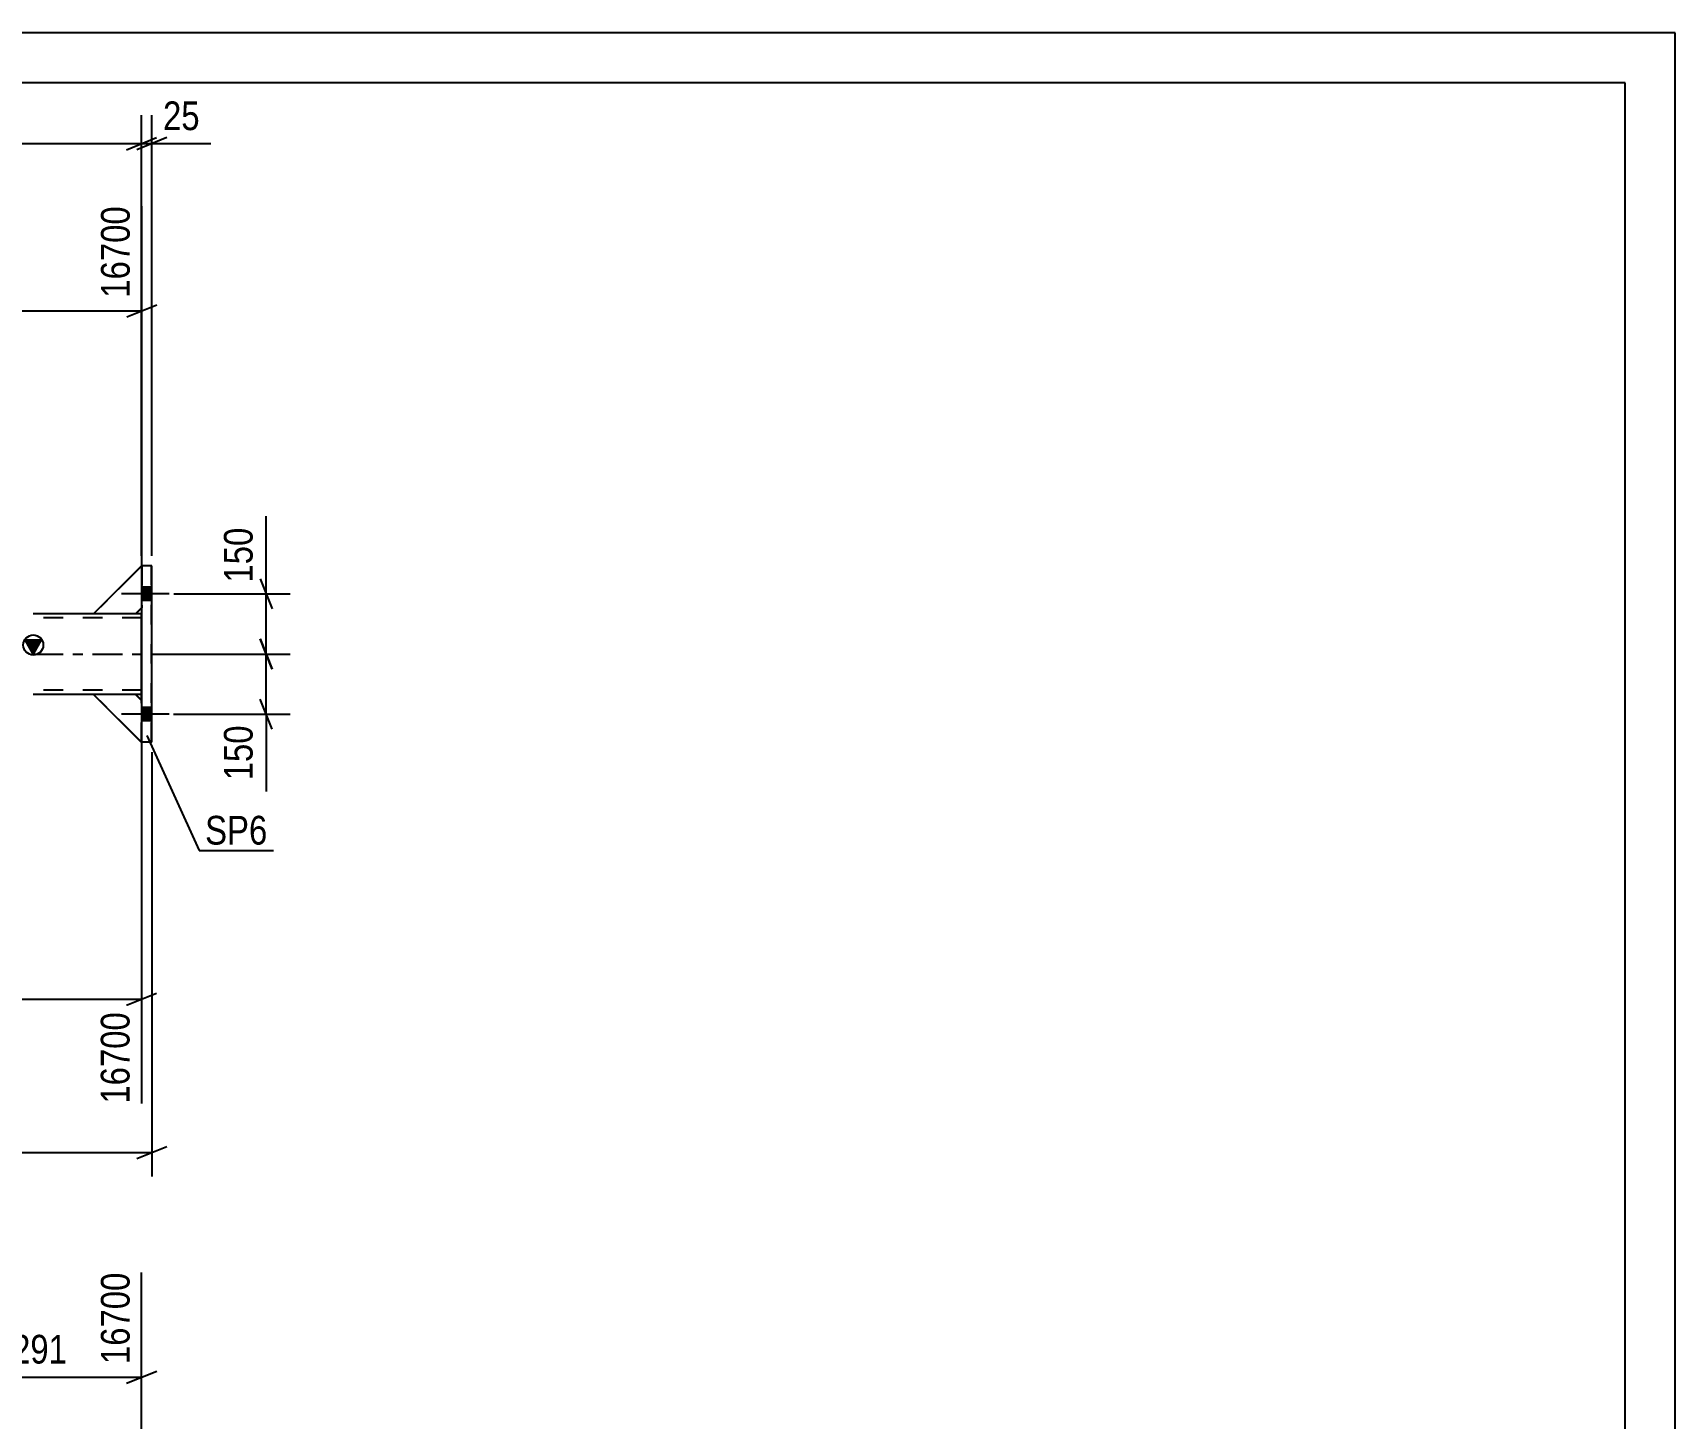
# Model space of a CAD drawing. Header units: millimetres. Extents: x -89 to 752, y -432 to 162.
# Drawn here: x 587.7 to 751.5, y 23.5 to 161.7 of the extents above; entities that cross this region are included whole.
import ezdxf

# ---------------------------------------------------------------- set-up
doc = ezdxf.new("R2010")
doc.units = ezdxf.units.MM
doc.linetypes.add('DXK_LINE_DOT2', pattern=[3.9198, 1.9599, -1.9599])
doc.linetypes.add('DXK_LINE_DOT3', pattern=[5.9187, 2.979, -0.9799, 0.9799, -0.9799])
doc.styles.add('Arial Narrow', font='ARIALN.TTF', dxfattribs={"height": 0.2})

# ---------------------------------------------------------------- blocks, each defined once
blk = doc.blocks.new('Unknown-761544115-1163')
at = {"color": 5, "linetype": 'Continuous'}
for p, q in [((751.51, 161.74), (-89.49, 161.74)), ((751.51, -432.26), (751.51, 161.74)), ((746.51, 156.74), (-84.49, 156.74)), ((746.51, -427.26), (746.51, 156.74))]:
    blk.add_line(p, q, dxfattribs=at)
blk = doc.blocks.new('Part-761544115-5239 - 5118')
at = {"linetype": 'Continuous'}
blk.add_hatch(color=2, dxfattribs=at).paths.add_polyline_path([(587.73, 99.76), (586.93, 101.16), (588.53, 101.16)])
at = {"color": 2, "linetype": 'Continuous'}
for p, q in [((593.75, 103.76), (587.73, 103.76)), ((598.54, 103.76), (597.95, 103.76)), ((598.54, 103.76), (598.54, 103.7)), ((598.54, 103.7), (598.54, 103.53)), ((598.54, 96.56), (598.54, 102.96)), ((587.73, 99.76), (586.93, 101.16)), ((586.93, 101.16), (588.53, 101.16)), ((588.53, 101.16), (587.73, 99.76)), ((587.73, 95.76), (598.54, 95.76)), ((598.54, 96), (598.54, 95.83)), ((598.54, 95.83), (598.54, 95.76))]:
    blk.add_line(p, q, dxfattribs=at)
at = {"color": 7, "linetype": 'DXK_LINE_DOT2'}
for p, q in [((598.54, 103.36), (587.73, 103.36)), ((597.95, 103.76), (593.75, 103.76)), ((598.53, 103.7), (598.53, 103.76)), ((598.53, 103.53), (598.53, 103.7)), ((598.53, 103.27), (598.53, 103.53)), ((598.53, 103.33), (598.53, 103.36)), ((598.53, 103.27), (598.53, 103.33)), ((598.53, 103.25), (598.53, 103.27)), ((598.53, 102.96), (598.53, 103.27)), ((598.53, 103.25), (598.53, 103.12)), ((598.54, 103.53), (598.54, 103.27)), ((598.54, 103.33), (598.54, 103.36)), ((598.54, 103.27), (598.54, 103.33)), ((598.54, 103.25), (598.54, 103.27)), ((598.54, 103.27), (598.54, 102.96)), ((598.54, 103.12), (598.54, 103.25)), ((598.53, 103.12), (598.53, 102.96)), ((598.53, 96.56), (598.53, 102.96)), ((598.53, 96.56), (598.53, 102.96)), ((598.54, 102.96), (598.54, 103.12)), ((598.54, 96.56), (598.54, 102.96)), ((598.54, 96.16), (587.73, 96.16)), ((598.53, 96.56), (598.53, 96.41)), ((598.53, 96.26), (598.53, 96.56)), ((598.53, 96.41), (598.53, 96.28)), ((598.53, 96.28), (598.53, 96.19)), ((598.53, 96), (598.53, 96.26)), ((598.53, 96.19), (598.53, 96.16)), ((598.53, 95.83), (598.53, 96)), ((598.53, 95.76), (598.53, 95.83)), ((598.54, 96.41), (598.54, 96.56)), ((598.54, 96.56), (598.54, 96.26)), ((598.54, 96.28), (598.54, 96.41)), ((598.54, 96.19), (598.54, 96.28)), ((598.54, 96.26), (598.54, 96)), ((598.54, 96.16), (598.54, 96.19))]:
    blk.add_line(p, q, dxfattribs=at)
at = {"color": 7, "linetype": 'DXK_LINE_DOT3'}
blk.add_line((587.73, 99.76), (598.54, 99.76), dxfattribs=at)
at = {"color": 2, "linetype": 'Continuous'}
blk.add_circle((587.73, 100.66), 1, dxfattribs=at)
blk = doc.blocks.new('Part-761544115-5175 - 5118')
at = {"color": 2, "linetype": 'Continuous'}
for p, q in [((597.95, 95.73), (593.75, 95.73)), ((593.75, 95.73), (598.55, 90.93)), ((598.55, 95.13), (597.95, 95.73)), ((598.55, 90.93), (598.55, 90.96))]:
    blk.add_line(p, q, dxfattribs=at)
at = {"color": 7, "linetype": 'DXK_LINE_DOT2'}
for p, q in [((593.75, 95.73), (593.75, 95.73)), ((593.75, 95.73), (593.75, 95.73)), ((598.55, 90.93), (593.75, 95.73)), ((598.55, 95.13), (597.95, 95.73)), ((598.55, 95.13), (598.55, 95.13)), ((598.55, 90.96), (598.55, 95.13)), ((598.55, 95.13), (598.55, 95.13)), ((598.55, 90.93), (598.55, 95.13)), ((598.55, 90.93), (598.55, 90.93))]:
    blk.add_line(p, q, dxfattribs=at)
blk = doc.blocks.new('Part-761544115-5140 - 5118')
at = {"color": 2, "linetype": 'Continuous'}
for q in [(593.74, 103.76), (598.54, 108.56)]:
    blk.add_line((598.54, 108.56), q, dxfattribs=at)
at = {"color": 7, "linetype": 'DXK_LINE_DOT2'}
for p, q in [((593.74, 103.76), (598.54, 108.56)), ((598.54, 108.56), (598.54, 104.36)), ((598.54, 108.56), (598.54, 108.56)), ((598.54, 108.56), (598.54, 104.36)), ((597.94, 103.76), (593.74, 103.76)), ((597.94, 103.76), (598.54, 104.36)), ((598.54, 104.36), (597.94, 103.76)), ((598.54, 104.36), (598.54, 104.36))]:
    blk.add_line(p, q, dxfattribs=at)
blk = doc.blocks.new('Part-761544115-5141 - 5118')
at = {"color": 2, "linetype": 'Continuous'}
for q in [(593.73, 103.76), (598.53, 108.56)]:
    blk.add_line((598.53, 108.56), q, dxfattribs=at)
at = {"color": 7, "linetype": 'DXK_LINE_DOT2'}
for p, q in [((593.73, 103.76), (598.53, 108.56)), ((598.53, 108.56), (598.53, 104.36)), ((598.53, 108.56), (598.53, 108.56)), ((598.53, 108.56), (598.53, 104.36)), ((597.93, 103.76), (593.73, 103.76)), ((597.93, 103.76), (598.53, 104.36)), ((598.53, 104.36), (597.93, 103.76)), ((598.53, 104.36), (598.53, 104.36))]:
    blk.add_line(p, q, dxfattribs=at)
blk = doc.blocks.new('Part-761544115-5167 - 5118')
at = {"color": 2, "linetype": 'Continuous'}
for p, q in [((599.55, 108.56), (598.53, 108.56)), ((598.53, 108.56), (598.53, 108.56)), ((598.55, 90.96), (598.55, 108.56)), ((599.55, 90.96), (599.55, 108.56)), ((598.53, 104.35), (598.53, 103.76)), ((598.53, 95.15), (598.53, 95.76)), ((599.55, 90.96), (598.54, 90.96))]:
    blk.add_line(p, q, dxfattribs=at)
at = {"color": 7, "linetype": 'DXK_LINE_DOT2'}
for p, q in [((598.53, 108.56), (598.53, 104.35)), ((599.53, 90.96), (599.53, 108.56)), ((598.53, 103.76), (598.53, 95.76)), ((598.53, 90.96), (598.53, 95.15)), ((598.54, 90.96), (598.53, 90.96)), ((598.54, 90.96), (598.53, 90.96))]:
    blk.add_line(p, q, dxfattribs=at)
blk = doc.blocks.new('Part-761544115-5168 - 5118')
at = {"color": 2, "linetype": 'Continuous'}
for p, q in [((598.55, 108.56), (593.75, 103.76)), ((597.95, 103.76), (593.75, 103.76)), ((598.55, 104.36), (597.95, 103.76))]:
    blk.add_line(p, q, dxfattribs=at)
at = {"color": 7, "linetype": 'DXK_LINE_DOT2'}
for p, q in [((593.75, 103.76), (598.55, 108.56)), ((598.55, 108.56), (598.55, 104.36)), ((598.55, 108.56), (598.55, 108.56)), ((598.55, 108.56), (598.55, 108.56)), ((598.55, 104.36), (598.55, 108.56)), ((593.75, 103.76), (593.75, 103.76)), ((597.95, 103.76), (598.55, 104.36)), ((598.55, 104.36), (598.55, 104.36)), ((598.55, 104.36), (598.55, 104.36))]:
    blk.add_line(p, q, dxfattribs=at)
blk = doc.blocks.new('Part-761544115-5171 - 5118')
at = {"color": 2, "linetype": 'Continuous'}
for p, q in [((593.74, 95.73), (593.75, 95.73)), ((593.74, 95.73), (598.54, 90.93)), ((598.54, 90.93), (598.54, 90.94))]:
    blk.add_line(p, q, dxfattribs=at)
at = {"color": 7, "linetype": 'DXK_LINE_DOT2'}
for p, q in [((597.94, 95.73), (593.74, 95.73)), ((598.54, 90.93), (593.74, 95.73)), ((598.54, 95.13), (597.94, 95.73)), ((598.54, 95.13), (597.94, 95.73)), ((598.54, 90.94), (598.54, 95.13)), ((598.54, 95.13), (598.54, 95.13)), ((598.54, 90.93), (598.54, 95.13)), ((598.54, 90.93), (598.54, 90.93))]:
    blk.add_line(p, q, dxfattribs=at)
blk = doc.blocks.new('Part-761544115-5174 - 5118')
at = {"color": 2, "linetype": 'Continuous'}
for p, q in [((593.73, 95.73), (593.74, 95.73)), ((593.73, 95.73), (598.53, 90.93)), ((598.53, 90.93), (598.53, 90.94))]:
    blk.add_line(p, q, dxfattribs=at)
at = {"color": 7, "linetype": 'DXK_LINE_DOT2'}
for p, q in [((597.93, 95.73), (593.73, 95.73)), ((598.53, 90.93), (593.73, 95.73)), ((598.53, 95.13), (597.93, 95.73)), ((598.53, 95.13), (597.93, 95.73)), ((598.53, 90.94), (598.53, 95.13)), ((598.53, 95.13), (598.53, 95.13)), ((598.53, 90.94), (598.53, 95.13)), ((598.53, 90.93), (598.53, 90.94)), ((598.53, 90.93), (598.53, 90.93))]:
    blk.add_line(p, q, dxfattribs=at)
blk = doc.blocks.new('Bolt-761544115-5267 - 5118')
at = {"linetype": 'Continuous'}
for points in [[(599.54, 105.1), (599.54, 106.42), (598.54, 106.42), (598.54, 105.1)], [(599.54, 105.1), (599.54, 106.42), (598.54, 106.42), (598.54, 105.1)], [(599.54, 93.1), (599.54, 94.42), (598.54, 94.42), (598.54, 93.1)], [(599.54, 93.1), (599.54, 94.42), (598.54, 94.42), (598.54, 93.1)]]:
    blk.add_hatch(color=1, dxfattribs=at).paths.add_polyline_path(points)
at = {"color": 1, "linetype": 'Continuous'}
for p, q in [((601.3, 105.76), (596.54, 105.76)), ((601.3, 105.76), (596.54, 105.76)), ((599.54, 106.42), (598.54, 106.42)), ((599.54, 106.42), (598.54, 106.42)), ((599.54, 105.1), (598.54, 105.1)), ((599.54, 105.1), (598.54, 105.1)), ((601.3, 93.76), (596.54, 93.76)), ((601.3, 93.76), (596.54, 93.76)), ((599.54, 94.42), (598.54, 94.42)), ((599.54, 94.42), (598.54, 94.42)), ((599.54, 93.1), (598.54, 93.1)), ((599.54, 93.1), (598.54, 93.1))]:
    blk.add_line(p, q, dxfattribs=at)
blk = doc.blocks.new('StraightDimension-761544115-5283 - 5118')
at = {"color": 7, "linetype": 'Continuous'}
for p, q in [((610.36, 107.26), (611.56, 104.26)), ((601.75, 105.76), (613.36, 105.76)), ((610.96, 99.76), (610.96, 105.76)), ((611.56, 98.26), (610.36, 101.26)), ((599.53, 99.76), (613.36, 99.76))]:
    blk.add_line(p, q, dxfattribs=at)
at = {"color": 0}
blk.add_wipeout([(610.21, 112.97), (606.01, 112.97), (606.01, 106.29), (610.21, 106.29)], dxfattribs=at)
at = {"color": 7, "linetype": 'Continuous'}
blk.add_line((610.96, 105.76), (610.96, 113.5), dxfattribs=at)
blk.add_line((610.96, 105.76), (610.96, 113.5), dxfattribs=at)
at = {"color": 3, "style": 'Arial Narrow'}
blk.add_text('150', height=2.863, rotation=90.0002, dxfattribs=at).set_placement((609.61, 106.89))
blk = doc.blocks.new('StraightDimension-761544115-5291 - 5118')
at = {"color": 7, "linetype": 'Continuous'}
for p, q in [((610.36, 101.26), (611.56, 98.26)), ((599.53, 99.76), (613.36, 99.76)), ((610.96, 93.76), (610.96, 99.76)), ((611.56, 92.26), (610.36, 95.26)), ((601.72, 93.76), (613.36, 93.76))]:
    blk.add_line(p, q, dxfattribs=at)
at = {"color": 0}
blk.add_wipeout([(610.21, 93.24), (606.01, 93.24), (606.01, 86.56), (610.21, 86.56)], dxfattribs=at)
at = {"color": 7, "linetype": 'Continuous'}
blk.add_line((610.96, 93.76), (610.96, 86.03), dxfattribs=at)
blk.add_line((610.96, 93.76), (610.96, 86.03), dxfattribs=at)
at = {"color": 3, "style": 'Arial Narrow'}
blk.add_text('150', height=2.863, rotation=90.0002, dxfattribs=at).set_placement((609.61, 87.16))
blk = doc.blocks.new('StraightDimension-761544115-5326 - 5118')
at = {"color": 7, "linetype": 'Continuous'}
for p, q in [((598.53, 94.73), (598.53, 54.9)), ((456.98, 83.54), (456.98, 54.9)), ((458.48, 65.94), (455.48, 64.74)), ((597.03, 64.74), (600.03, 65.94)), ((456.98, 65.34), (598.53, 65.34))]:
    blk.add_line(p, q, dxfattribs=at)
at = {"color": 0}
blk.add_wipeout([(532.01, 66.09), (532.01, 70.29), (523.5, 70.29), (523.5, 66.09)], dxfattribs=at)
at = {"color": 0, "linetype": 'Continuous'}
blk.add_wipeout([(597.93, 64.64), (593.73, 64.64), (593.73, 54.3), (597.93, 54.3)], dxfattribs=at)
at = {"color": 3, "style": 'Arial Narrow'}
blk.add_text('5275', height=2.863, dxfattribs=at).set_placement((524.1, 66.69))
at = {"color": 3, "linetype": 'Continuous', "style": 'Arial Narrow'}
blk.add_text('16700', height=2.863, rotation=90.0002, dxfattribs=at).set_placement((597.33, 54.9))
blk = doc.blocks.new('StraightDimension-761544115-5332 - 5118')
at = {"color": 7, "linetype": 'Continuous'}
for p, q in [((456.98, 115.82), (456.98, 144.45)), ((598.55, 104.69), (598.55, 144.45)), ((458.48, 134.61), (455.48, 133.41)), ((597.05, 133.41), (600.05, 134.61)), ((456.98, 134.01), (598.55, 134.01))]:
    blk.add_line(p, q, dxfattribs=at)
at = {"color": 0, "linetype": 'Continuous'}
blk.add_wipeout([(597.94, 145.05), (593.74, 145.05), (593.74, 134.71), (597.94, 134.71)], dxfattribs=at)
at = {"color": 0}
blk.add_wipeout([(532.02, 134.76), (532.02, 138.96), (523.5, 138.96), (523.5, 134.76)], dxfattribs=at)
at = {"color": 3, "linetype": 'Continuous', "style": 'Arial Narrow'}
blk.add_text('16700', height=2.863, rotation=90.0002, dxfattribs=at).set_placement((597.35, 135.31))
at = {"color": 3, "style": 'Arial Narrow'}
blk.add_text('5275', height=2.863, dxfattribs=at).set_placement((524.1, 135.36))
blk = doc.blocks.new('StraightDimension-761544115-5375 - 5118')
at = {"color": 7, "linetype": 'Continuous'}
for p, q in [((599.55, 89.96), (599.55, 47.63)), ((-0.02, 50.03), (599.55, 50.03)), ((598.05, 49.43), (601.05, 50.63))]:
    blk.add_line(p, q, dxfattribs=at)
blk = doc.blocks.new('StraightDimension-761544115-8144 - 5118')
at = {"color": 7, "linetype": 'Continuous'}
for p, q in [((598.53, 109.56), (598.53, 153.53)), ((599.55, 109.56), (599.55, 153.53)), ((597.03, 150.08), (600.03, 151.28)), ((601.05, 151.28), (598.05, 150.08)), ((598.53, 150.68), (599.55, 150.68))]:
    blk.add_line(p, q, dxfattribs=at)
at = {"color": 0}
blk.add_wipeout([(604.93, 151.43), (604.93, 155.63), (600.07, 155.63), (600.07, 151.43)], dxfattribs=at)
at = {"color": 7, "linetype": 'Continuous'}
blk.add_line((599.55, 150.68), (605.45, 150.68), dxfattribs=at)
blk.add_line((599.55, 150.68), (605.45, 150.68), dxfattribs=at)
at = {"color": 3, "style": 'Arial Narrow'}
blk.add_text('25', height=2.863, dxfattribs=at).set_placement((600.67, 152.03))
blk = doc.blocks.new('StraightDimension-761544115-8145 - 5118')
at = {"color": 7, "linetype": 'Continuous'}
for p, q in [((598.53, 109.56), (598.53, 153.53)), ((597.03, 150.08), (600.03, 151.28)), ((-0.02, 150.68), (598.53, 150.68))]:
    blk.add_line(p, q, dxfattribs=at)
blk = doc.blocks.new('StraightDimension-761544115-9076 - 1657')
at = {"color": 7, "linetype": 'Continuous'}
for p, q in [((576.36, -5), (576.36, 42.56)), ((598.54, 7), (598.54, 38.06)), ((577.86, 28.22), (574.86, 27.02)), ((597.04, 27.02), (600.04, 28.22)), ((576.36, 27.62), (598.54, 27.62))]:
    blk.add_line(p, q, dxfattribs=at)
at = {"color": 0, "linetype": 'Continuous'}
blk.add_wipeout([(597.94, 38.66), (593.74, 38.66), (593.74, 28.32), (597.94, 28.32)], dxfattribs=at)
at = {"color": 0}
blk.add_wipeout([(591.71, 28.37), (591.71, 32.57), (583.19, 32.57), (583.19, 28.37)], dxfattribs=at)
at = {"color": 3, "linetype": 'Continuous', "style": 'Arial Narrow'}
blk.add_text('16700', height=2.863, rotation=90.0002, dxfattribs=at).set_placement((597.34, 28.92))
at = {"color": 3, "style": 'Arial Narrow'}
blk.add_text('2291', height=2.863, dxfattribs=at).set_placement((583.79, 28.97))
blk = doc.blocks.new('Mark-761544115-5163 - 5118')
at = {"color": 0}
blk.add_wipeout([(611.08, 80.75), (611.08, 83.75), (604.87, 83.75), (604.87, 80.75)], dxfattribs=at)
blk.add_wipeout([(611.08, 80.75), (611.08, 83.75), (604.87, 83.75), (604.87, 80.75)], dxfattribs=at)
at = {"color": 30, "linetype": 'Continuous'}
for p, q in [((599.06, 91.63), (604.27, 80.15)), ((604.27, 80.15), (611.68, 80.15))]:
    blk.add_line(p, q, dxfattribs=at)
at = {"color": 3, "style": 'Arial Narrow'}
blk.add_text('SP6', height=2.863, dxfattribs=at).set_placement((604.87, 80.75))

msp = doc.modelspace()

# ---------------------------------------------------------------- block references
for name in ['Unknown-761544115-1163', 'Part-761544115-5141 - 5118', 'Part-761544115-5140 - 5118', 'Part-761544115-5168 - 5118', 'Part-761544115-5167 - 5118', 'Bolt-761544115-5267 - 5118', 'Part-761544115-5239 - 5118', 'Part-761544115-5174 - 5118', 'Part-761544115-5171 - 5118', 'Part-761544115-5175 - 5118']:
    msp.add_blockref(name, (0, 0))

# ---------------------------------------------------------------- next in the draw order: block references
for name in ['StraightDimension-761544115-5283 - 5118', 'StraightDimension-761544115-9076 - 1657']:
    msp.add_blockref(name, (0, 0))

# ---------------------------------------------------------------- next in the draw order: block references
for name in ['StraightDimension-761544115-5332 - 5118', 'StraightDimension-761544115-5291 - 5118']:
    msp.add_blockref(name, (0, 0))

# ---------------------------------------------------------------- next in the draw order: block references
for name in ['StraightDimension-761544115-8144 - 5118', 'StraightDimension-761544115-5326 - 5118']:
    msp.add_blockref(name, (0, 0))

# ---------------------------------------------------------------- next in the draw order: block references
msp.add_blockref('StraightDimension-761544115-5375 - 5118', (0, 0))

# ---------------------------------------------------------------- next in the draw order: block references
msp.add_blockref('StraightDimension-761544115-8145 - 5118', (0, 0))

# ---------------------------------------------------------------- next in the draw order: block references
msp.add_blockref('Mark-761544115-5163 - 5118', (0, 0))

doc.saveas('drawing.dxf')
